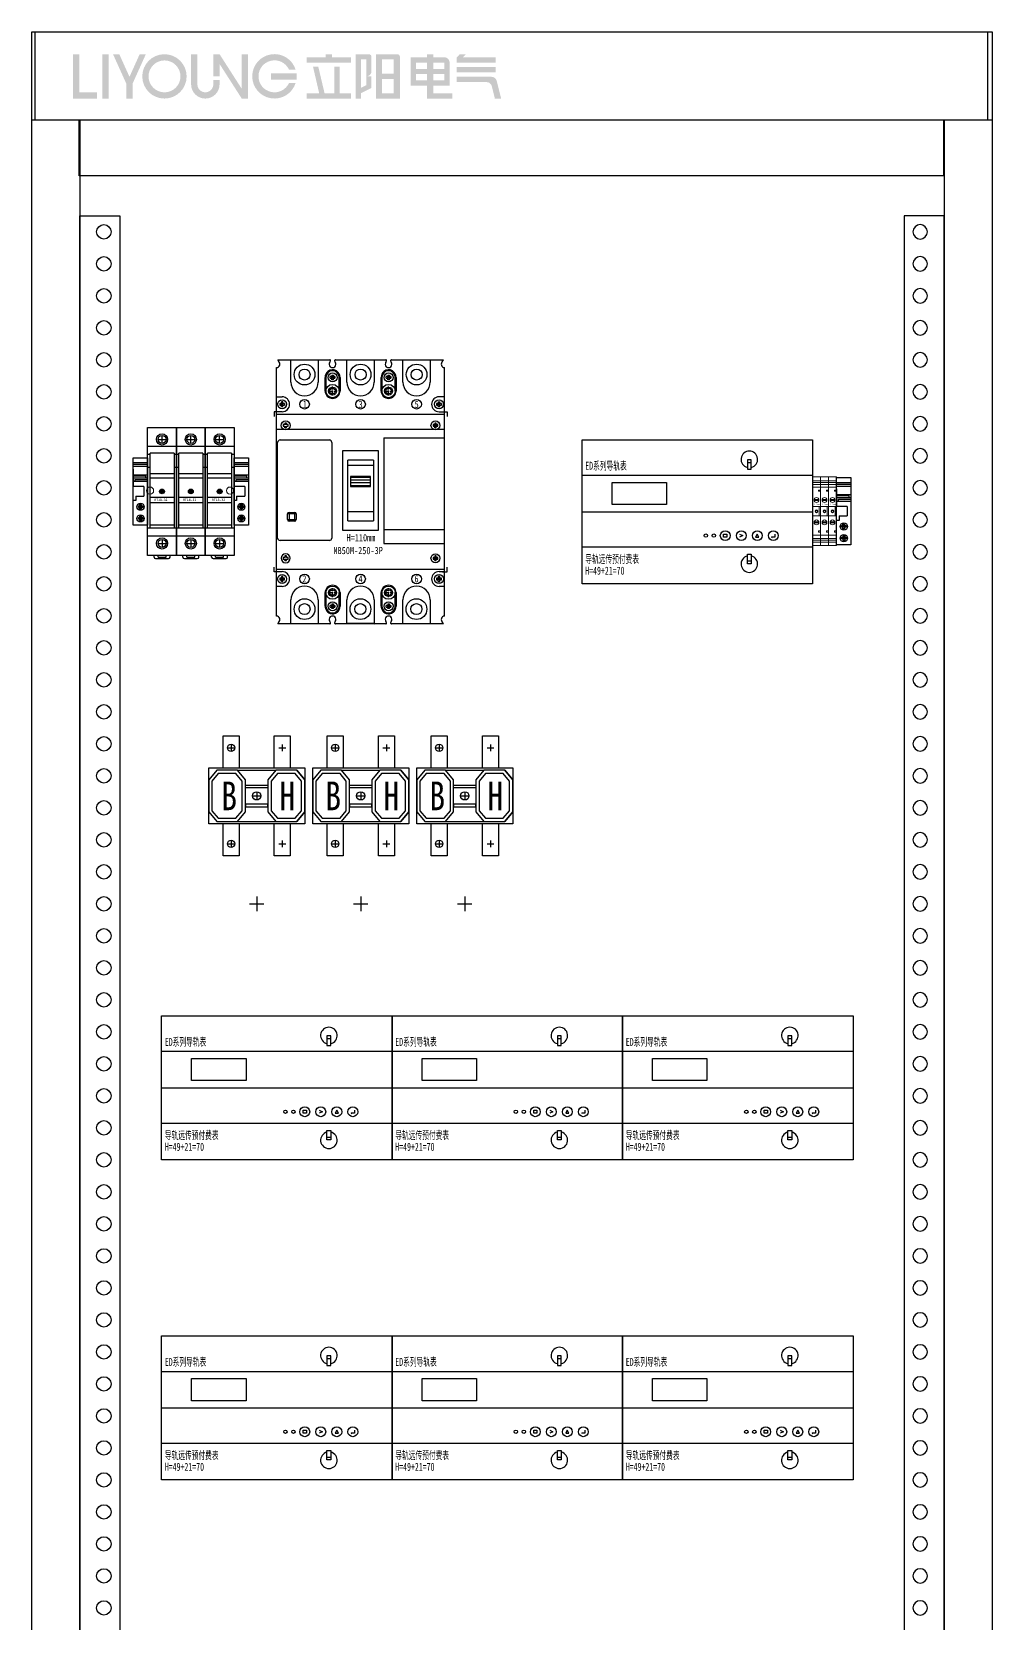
# Model space of a CAD drawing. Extents: x 1397821 to 1398421, y 431015 to 433215.
# Drawn here: x 1397821 to 1398421, y 432221 to 433215 of the extents above; entities that cross this region are included whole.
import ezdxf
from ezdxf.enums import TextEntityAlignment as Align

# ---------------------------------------------------------------- set-up
doc = ezdxf.new("R2010")
doc.units = 0
doc.header["$MEASUREMENT"] = 0
doc.linetypes.add('CENTER', pattern=[2, 1.25, -0.25, 0.25, -0.25])
for name, color, linetype in [('EL-TEXT', 3, 'Continuous'), ('LY-JS-BJ', 7, 'Continuous'), ('LY-JS-YQJ', 7, 'Continuous'), ('布置图', 20, 'Continuous'), ('注释', 1, 'Continuous')]:
    doc.layers.add(name, color=color, linetype=linetype)
doc.layers.add('LY-二次控制图', color=7, linetype='Continuous', lineweight=18)
doc.styles.add('-宋体', font='', dxfattribs={"width": 0.65})
doc.styles.add('宋体', font='', dxfattribs={"width": 0.8, "height": 3.5})
doc.styles.get('-宋体').set_extended_font_data('NSimSun')
doc.styles.get('宋体').set_extended_font_data('SimSun')

# ---------------------------------------------------------------- blocks, each defined once
blk = doc.blocks.new('A$Cf8c1ecd9')
for p, q in [((103.29, 30.78), (105.73, 30.78)), ((98.46, -14.01), (100.46, -14.94)), ((100.46, -14.94), (98.46, -15.86)), ((109.46, -14.01), (108.46, -15.86)), ((108.46, -15.86), (110.46, -15.86)), ((110.46, -15.86), (109.46, -14.01)), ((118.46, -15.86), (118.8, -15.61)), ((118.46, -15.86), (118.8, -16.11)), ((103.29, -30.78), (105.73, -30.78))]:
    blk.add_line(p, q)
at = {"color": 1}
blk.add_line((0, 0), (144, 0), dxfattribs=at)
for points in [[(0, 45), (144, 45), (144, -45), (0, -45)], [(103.29, 26.56), (105.73, 26.56), (105.73, 32.53), (103.29, 32.53)], [(18.77, 18.28), (52.73, 18.28), (52.73, 4.5), (18.77, 4.5)], [(88.46, -14.01), (90.46, -14.01), (90.46, -15.86), (88.46, -15.86)], [(103.29, -26.56), (105.73, -26.56), (105.73, -32.53), (103.29, -32.53)]]:
    blk.add_lwpolyline(points, close=True)
at = {"color": 3}
blk.add_lwpolyline([(0, 22.83), (144, 22.83), (144, -22.17), (0, -22.17)], close=True, dxfattribs=at)
blk.add_lwpolyline([(120.46, -14.01), (120.46, -15.86), (118.46, -15.86)])
for centre, radius in [((77.33, -14.94), 1.06), ((82.33, -14.94), 1.06), ((89.46, -14.94), 3.07), ((99.46, -14.94), 3.07), ((109.46, -14.94), 3.07), ((119.46, -14.94), 3.07)]:
    blk.add_circle(centre, radius)
for centre, start, end in [((104.51, 32.71), 283.60377, 256.39623), ((104.51, -32.71), 103.60377, 76.39623)]:
    blk.add_arc(centre, 5.18, start, end)
at = {"layer": 'LY-二次控制图', "color": 4, "lineweight": -3, "style": '宋体', "width": 0.6}
for s, p in [('ED系列导轨表', (2.01, 26.24)), ('导轨远传预付费表', (2.01, -32.11)), ('H=49+21=70', (2.01, -39.34))]:
    blk.add_text(s, height=5, dxfattribs=at).set_placement(p)
blk = doc.blocks.new('BH-0.66 φ30')
at = {"color": 1}
for p, q in [((-18.1, 12.5), (-13.9, 12.5)), ((-16, 14.6), (-16, 10.4)), ((13.9, 12.5), (18.1, 12.5)), ((16, 14.6), (16, 10.4)), ((-25, -1.5), (-30, -7.5)), ((-12, -1.5), (12, -1.5)), ((12, -1.5), (7, -7.5)), ((7, -7.5), (7, -27.5)), ((25, -1.5), (12, -1.5)), ((25, -1.5), (30, -7.5)), ((-2.59, -17.5), (2.59, -17.5)), ((0, -14.91), (0, -20.09)), ((-30, -27.5), (-25, -33.5)), ((7, -27.5), (12, -33.5)), ((30, -27.5), (25, -33.5)), ((-12, -33.5), (12, -33.5)), ((-18.1, -47.5), (-13.9, -47.5)), ((-16, -45.4), (-16, -49.6)), ((13.9, -47.5), (18.1, -47.5)), ((16, -45.4), (16, -49.6))]:
    blk.add_line(p, q, dxfattribs=at)
for points in [[(-21, 0), (-21, 20), (-11, 20), (-11, 0)], [(11, 0), (11, 20), (21, 20), (21, 0)], [(-25, -1.5), (-30, -7.5), (-30, -27.5), (-25, -33.5), (-12, -33.5), (-7, -27.5), (-7, -7.5), (-12, -1.5), (-25, -1.5)], [(12, -1.5), (7, -7.5), (7, -27.5), (12, -33.5), (25, -33.5), (30, -27.5), (30, -7.5), (25, -1.5), (12, -1.5)], [(-11, -35), (-11, -55), (-21, -55), (-21, -35)], [(21, -35), (21, -55), (11, -55), (11, -35)]]:
    blk.add_lwpolyline(points, dxfattribs=at)
for points in [[(-30, 0), (30, 0), (30, -35), (-30, -35)], [(-24.06, -3.5), (-28, -8.22), (-28, -26.78), (-24.06, -31.5), (-12.94, -31.5), (-9, -26.78), (-9, -8.22), (-12.94, -3.5)], [(12.94, -3.5), (9, -8.22), (9, -26.78), (12.94, -31.5), (24.06, -31.5), (28, -26.78), (28, -8.22), (24.06, -3.5)], [(-7, -10.83), (7, -10.83), (7, -12.4), (-7, -12.4)], [(-7, -24.33), (7, -24.33), (7, -22.76), (-7, -22.76)]]:
    blk.add_lwpolyline(points, close=True, dxfattribs=at)
blk.add_circle((0, -17.5), 2.59, dxfattribs=at)
at = {"layer": 'EL-TEXT', "color": 0, "linetype": 'ByBlock', "lineweight": -3, "style": '-宋体', "width": 0.8}
for s, p in [('B', (-17.19, -17.51)), ('H', (19.08, -17.51))]:
    blk.add_text(s, height=17.94, dxfattribs=at).set_placement(p, align=Align.MIDDLE_CENTER)
blk = doc.blocks.new('A$Cfccfe12f')
at = {"color": 3}
for p, q in [((-155.5, -105), (-146.5, -105)), ((-151, -100.5), (-151, -109.5)), ((-90.5, -105), (-81.5, -105)), ((-86, -100.5), (-86, -109.5)), ((-25.5, -105), (-16.5, -105)), ((-21, -100.5), (-21, -109.5))]:
    blk.add_line(p, q, dxfattribs=at)
for p in [(-151, -20), (-86, -20), (-21, -20)]:
    blk.add_blockref('BH-0.66 φ30', p, dxfattribs=at)
blk = doc.blocks.new('BH-0.66 φ30x3')
at = {"color": 6}
for centre in [(14, 47.5), (79, 47.5), (144, 47.5), (14, -12.5), (79, -12.5), (144, -12.5)]:
    blk.add_circle(centre, 2.25, dxfattribs=at)
at = {"color": 0}
blk.add_blockref('A$Cfccfe12f', (181, 55), dxfattribs=at)
blk = doc.blocks.new('RT18保险 正视图')
at = {"layer": 'LY-JS-YQJ'}
blk.add_hatch(color=1, dxfattribs=at).paths.add_polyline_path([(1.5, -40, 1), (-1.5, -40, 1)])
for p, q in [((-9, -80), (-9, 0)), ((-9, 0), (9, 0)), ((9, 0), (9, -80)), ((-2.5, -7.51), (2.5, -7.51)), ((0, -10.01), (0, -5.01)), ((9, -12.01), (-9, -12.01)), ((-7.5, -17), (-9, -17)), ((7.5, -16), (-7.5, -16)), ((-7.5, -63), (-7.5, -16)), ((7.5, -16), (7.5, -63)), ((9, -17), (7.5, -17)), ((-7.5, -25), (-9, -25)), ((7.5, -29), (-7.5, -29)), ((9, -25), (7.5, -25)), ((7.5, -31.75), (-7.5, -31.75)), ((-7.5, -43.5), (7.5, -43.5)), ((-7.5, -46.9), (7.5, -46.9)), ((9, -63), (-9, -63)), ((9, -67.99), (-9, -67.99)), ((7.5, -61), (-7.5, -61)), ((-2.5, -72.49), (2.5, -72.49)), ((0, -69.99), (0, -74.99)), ((9, -80), (-9, -80)), ((-5, -81), (-5, -80)), ((-4, -82), (4, -82)), ((-2.5, -81), (-2.5, -80)), ((-2.5, -81), (2.5, -81)), ((2.5, -81), (2.5, -80)), ((5, -81), (5, -80))]:
    blk.add_line(p, q, dxfattribs=at)
for centre, radius in [((0, -7.51), 3.5), ((0, -7.51), 2.5), ((0, -72.49), 3.5), ((0, -72.49), 2.5)]:
    blk.add_circle(centre, radius, dxfattribs=at)
at = {"layer": 'LY-JS-YQJ', "color": 1}
blk.add_circle((0, -40), 1.5, dxfattribs=at)
at = {"layer": 'LY-JS-YQJ'}
for centre, start, end in [((-4, -81), 180, 270), ((4, -81), 270, 0)]:
    blk.add_arc(centre, 1, start, end, dxfattribs=at)
at = {"layer": 'LY-JS-YQJ', "insert": (-4.8, -44.5), "char_height": 1.5, "width": 12.3, "attachment_point": 1}
blk.add_mtext('RT18-32', dxfattribs=at)
blk = doc.blocks.new('RT18-32X-6A')
at = {"layer": 'LY-JS-YQJ'}
blk.add_blockref('RT18保险 正视图', (9, 80), dxfattribs=at)
blk = doc.blocks.new('端子堵头')
at = {"layer": 'LY-JS-YQJ'}
for p, q in [((0, 39.03), (9, 39.03)), ((0, 37.96), (9, 37.96)), ((0, 36.73), (9, 36.73)), ((0, 35), (0, 24)), ((0, 31.48), (9, 31.48)), ((7.97, 30.59), (0, 30.59)), ((7.97, 29.53), (7.97, 30.59)), ((9, 35), (9, 24)), ((9, 34.58), (9, 33.47)), ((0, 29.53), (9, 29.53)), ((0, 27.32), (9, 27.32)), ((6.66, 24), (0, 24)), ((1.25, 27.32), (1.25, 28.56)), ((1.25, 28.56), (9, 28.56)), ((6.66, 24), (6.66, 18)), ((1.59, 15.27), (0, 15.27)), ((1.59, 18), (1.59, 15.27)), ((1.59, 18), (6.66, 18))]:
    blk.add_line(p, q, dxfattribs=at)
for points in [[(0, 42), (9, 42), (9, 0), (0, 0)], [(3.2, 12.05), (6.01, 12.05), (6.01, 10.99), (3.2, 10.99)], [(5.06, 12.84), (5.06, 10.03), (3.99, 10.03), (3.99, 12.84)], [(3.2, 4.76), (6.01, 4.76), (6.01, 3.69), (3.2, 3.69)], [(5.13, 5.6), (5.13, 2.79), (4.06, 2.79), (4.06, 5.6)]]:
    blk.add_lwpolyline(points, close=True, dxfattribs=at)
for centre in [(4.54, 11.43), (4.54, 4.14)]:
    blk.add_circle(centre, 2.23, dxfattribs=at)
blk = doc.blocks.new('A$C90d01b57')
at = {"layer": 'LY-二次控制图', "lineweight": -3}
for name, p in [('RT18-32X-6A', (-54, -80)), ('RT18-32X-6A', (-36, -80)), ('RT18-32X-6A', (-18, -80)), ('端子堵头', (-63, -61)), ('端子堵头', (0, -61))]:
    blk.add_blockref(name, p, dxfattribs=at)
blk = doc.blocks.new('A$C2BB77F8B')
at = {"color": 6}
for centre in [(10.5, 0.5), (60.5, 0.5)]:
    blk.add_circle(centre, 2.25, dxfattribs=at)
at = {"color": 0}
blk.add_blockref('A$C90d01b57', (63, 40), dxfattribs=at)
blk = doc.blocks.new('A$C03D07FCC')
for p, q in [((0, 19.03), (5, 19.03)), ((0, 17.96), (5, 17.96)), ((0, 16.73), (5, 16.73)), ((5, 13.21), (3.66, 13.21)), ((3.66, 13.21), (3.66, 12.43)), ((3.66, 12.43), (5, 12.43)), ((5, 19.03), (10, 19.03)), ((5, 17.96), (10, 17.96)), ((5, 16.73), (10, 16.73)), ((5, 12.43), (5, 11.32)), ((10, 13.21), (8.66, 13.21)), ((8.66, 13.21), (8.66, 12.43)), ((8.66, 12.43), (10, 12.43)), ((0, 3), (5, 3)), ((4.07, 3), (4.07, -3)), ((5, 3), (10, 3)), ((9.07, 3), (9.07, -3)), ((0, -3), (5, -3)), ((5, -3), (10, -3)), ((0, -17.12), (5, -17.12)), ((0, -18.19), (5, -18.19)), ((0, -19.42), (5, -19.42)), ((5, -12.33), (3.66, -12.33)), ((3.66, -12.33), (3.66, -13.11)), ((3.66, -13.11), (5, -13.11)), ((5, -17.12), (10, -17.12)), ((5, -18.19), (10, -18.19)), ((5, -19.42), (10, -19.42)), ((10, -12.33), (8.66, -12.33)), ((8.66, -12.33), (8.66, -13.11)), ((8.66, -13.11), (10, -13.11))]:
    blk.add_line(p, q)
at = {"color": 2}
for p, q in [((10, 19.03), (15, 19.03)), ((10, 17.96), (15, 17.96)), ((10, 16.73), (15, 16.73)), ((10, 12.43), (10, 11.32)), ((15, 13.21), (13.66, 13.21)), ((13.66, 13.21), (13.66, 12.43)), ((13.66, 12.43), (15, 12.43)), ((15, 12.43), (15, 11.32)), ((10, 3), (15, 3)), ((14.07, 3), (14.07, -3)), ((10, -3), (15, -3)), ((10, -17.12), (15, -17.12)), ((10, -18.19), (15, -18.19)), ((10, -19.42), (15, -19.42)), ((15, -12.33), (13.66, -12.33)), ((13.66, -12.33), (13.66, -13.11)), ((13.66, -13.11), (15, -13.11))]:
    blk.add_line(p, q, dxfattribs=at)
for points in [[(0, 21.5), (5, 21.5), (5, -21.5), (0, -21.5)], [(5, 21.5), (10, 21.5), (10, -21.5), (5, -21.5)], [(0, 15), (5, 15), (5, -15), (0, -15)], [(5, 15), (10, 15), (10, -15), (5, -15)], [(1.47, 7.3), (3.53, 7.3), (3.53, 6.79), (1.47, 6.79)], [(6.47, 7.3), (8.53, 7.3), (8.53, 6.79), (6.47, 6.79)], [(1.47, -6.71), (3.53, -6.71), (3.53, -7.23), (1.47, -7.23)], [(6.47, -6.71), (8.53, -6.71), (8.53, -7.23), (6.47, -7.23)]]:
    blk.add_lwpolyline(points, close=True)
for points in [[(10, 21.5), (15, 21.5), (15, -21.5), (10, -21.5)], [(10, 15), (15, 15), (15, -15), (10, -15)], [(11.47, 7.3), (13.53, 7.3), (13.53, 6.79), (11.47, 6.79)], [(11.47, -6.71), (13.53, -6.71), (13.53, -7.23), (11.47, -7.23)]]:
    blk.add_lwpolyline(points, close=True, dxfattribs=at)
for centre, radius in [((2.5, 7), 1.5), ((2.52, -0.08), 0.879), ((2.52, -0.08), 0.879), ((2.52, -0.08), 0.59), ((7.5, 7), 1.5), ((7.52, -0.08), 0.879), ((7.52, -0.08), 0.879), ((7.52, -0.08), 0.59), ((2.5, -7), 1.5), ((7.5, -7), 1.5)]:
    blk.add_circle(centre, radius)
for centre, radius in [((12.5, 7), 1.5), ((12.52, -0.08), 0.879), ((12.52, -0.08), 0.879), ((12.52, -0.08), 0.59), ((12.5, -7), 1.5)]:
    blk.add_circle(centre, radius, dxfattribs=at)
at = {"layer": 'LY-二次控制图', "lineweight": -3}
blk.add_blockref('端子堵头', (15, -21), dxfattribs=at)
at = {"char_height": 1, "width": 2.5692, "attachment_point": 1}
for insert in [(0.91, 4.81), (5.91, 4.81)]:
    blk.add_mtext('2.5mm', dxfattribs=dict(at, insert=insert))
at = {"color": 2, "insert": (10.91, 4.81), "char_height": 1, "width": 2.5692, "attachment_point": 1}
blk.add_mtext('2.5mm', dxfattribs=at)
blk = doc.blocks.new('A$C6349b9c7')
at = {"color": 0, "linetype": 'ByBlock', "lineweight": -2}
for p, q in [((-104.25, 82.5), (-71.77, 82.5)), ((-103.75, 82), (-103.75, 81.44)), ((-96, 68.5), (-96, 82.5)), ((-79, 82.5), (-79, 68.5)), ((-68.72, 81.92), (-68.72, 81.92)), ((-68.72, 81.92), (-68.72, 81.92)), ((-68.23, 82.5), (-36.77, 82.5)), ((-61, 68.5), (-61, 82.5)), ((-44, 82.5), (-44, 68.5)), ((-33.72, 81.92), (-33.72, 81.92)), ((-33.72, 81.92), (-33.72, 81.92)), ((-33.23, 82.5), (-0.75, 82.5)), ((-26, 68.5), (-26, 82.5)), ((-9, 82.5), (-9, 68.5)), ((-1.25, 81.44), (-1.25, 82)), ((-105, -77.65), (-105, 77.65)), ((-74.65, 63), (-74.65, 71.5)), ((-74.15, 71.5), (-74.15, 63)), ((-70.5, 72), (-71.49, 72)), ((-71.49, 71), (-70.5, 71)), ((-70.5, 72.99), (-70.5, 72)), ((-70.5, 71), (-70.5, 72)), ((-70.5, 72), (-69.5, 72)), ((-70.5, 70.01), (-70.5, 71)), ((-69.5, 71), (-70.5, 71)), ((-69.5, 72), (-69.5, 72.99)), ((-69.5, 72), (-69.5, 71)), ((-68.51, 72), (-69.5, 72)), ((-69.5, 70.01), (-69.5, 71)), ((-69.5, 71), (-68.51, 71)), ((-65.85, 63), (-65.85, 71.5)), ((-65.35, 71.5), (-65.35, 63)), ((-39.65, 63), (-39.65, 71.5)), ((-39.15, 71.5), (-39.15, 63)), ((-35.5, 72), (-36.49, 72)), ((-36.49, 71), (-35.5, 71)), ((-35.5, 72.99), (-35.5, 72)), ((-35.5, 71), (-35.5, 72)), ((-35.5, 72), (-34.5, 72)), ((-35.5, 70.01), (-35.5, 71)), ((-34.5, 71), (-35.5, 71)), ((-34.5, 72), (-34.5, 72.99)), ((-34.5, 72), (-34.5, 71)), ((-33.51, 72), (-34.5, 72)), ((-34.5, 70.01), (-34.5, 71)), ((-34.5, 71), (-33.51, 71)), ((-30.85, 63), (-30.85, 71.5)), ((-30.35, 71.5), (-30.35, 63)), ((0, -77.65), (0, 77.65)), ((-105, 59.4), (-101.5, 59.4)), ((-101.5, 50.1), (-105, 50.1)), ((-102, 55.25), (-102.99, 55.25)), ((-102.99, 54.25), (-102, 54.25)), ((-102, 56.24), (-102, 55.25)), ((-102, 54.25), (-102, 55.25)), ((-102, 55.25), (-101, 55.25)), ((-102, 53.26), (-102, 54.25)), ((-101, 54.25), (-102, 54.25)), ((-101, 55.25), (-101, 56.24)), ((-101, 55.25), (-101, 54.25)), ((-100.01, 55.25), (-101, 55.25)), ((-101, 53.26), (-101, 54.25)), ((-101, 54.25), (-100.01, 54.25)), ((-4, 55.25), (-4.99, 55.25)), ((-4.99, 54.25), (-4, 54.25)), ((-4, 56.24), (-4, 55.25)), ((-4, 54.25), (-4, 55.25)), ((-4, 55.25), (-3, 55.25)), ((-4, 53.26), (-4, 54.25)), ((-3, 54.25), (-4, 54.25)), ((0, 59.4), (-3.5, 59.4)), ((-3.5, 50.1), (0, 50.1)), ((-3, 55.25), (-3, 56.24)), ((-3, 55.25), (-3, 54.25)), ((-2.01, 55.25), (-3, 55.25)), ((-3, 53.26), (-3, 54.25)), ((-3, 54.25), (-2.01, 54.25)), ((-105, 48.5), (0, 48.5)), ((-99.8, 42), (-100.79, 42)), ((-100.79, 41), (-99.8, 41)), ((-99.8, 42.99), (-99.8, 42)), ((-98.8, 42.1), (-99.8, 42.1)), ((-99.8, 40.01), (-99.8, 41)), ((-99.8, 40.9), (-98.8, 40.9)), ((-98.8, 42), (-98.8, 42.99)), ((-97.81, 42), (-98.8, 42)), ((-98.8, 40.01), (-98.8, 41)), ((-98.8, 41), (-97.81, 41)), ((-6.2, 42), (-7.19, 42)), ((-7.19, 41), (-6.2, 41)), ((-6.2, 42.99), (-6.2, 42)), ((-6.2, 41), (-6.2, 42)), ((-6.2, 42), (-5.2, 42)), ((-6.2, 40.01), (-6.2, 41)), ((-5.2, 41), (-6.2, 41)), ((-5.2, 42), (-5.2, 42.99)), ((-4.21, 42), (-5.2, 42)), ((-5.2, 42), (-5.2, 41)), ((-5.2, 41), (-4.21, 41)), ((-5.2, 40.01), (-5.2, 41)), ((-100.39, 38.92), (-104.9, 38.92)), ((-104.3, -28.9), (-104.3, 30.9)), ((-102.8, 32.4), (-72, 32.4)), ((-6.79, 38.92), (-98.21, 38.92)), ((-70.5, 30.9), (-70.5, -28.9)), ((-38, 33.8), (-38, -32.2)), ((-38, 33.8), (0, 33.8)), ((0, 38.92), (-4.61, 38.92)), ((-60.5, -18.11), (-60.5, 19.71)), ((-44.5, 19.71), (-60.5, 19.71)), ((-60.5, 16.71), (-44.5, 16.71)), ((-44.5, 19.71), (-44.5, -18.11)), ((-58.85, 9.58), (-58.85, 3.34)), ((-58.85, 9.58), (-46.25, 9.58)), ((-46.25, 9.55), (-58.85, 9.55)), ((-58.85, 9.53), (-46.25, 9.53)), ((-46.25, 9.51), (-58.85, 9.51)), ((-58.85, 9.49), (-46.25, 9.49)), ((-46.25, 9.47), (-58.85, 9.47)), ((-58.85, 9.45), (-46.25, 9.45)), ((-46.25, 9.43), (-58.85, 9.43)), ((-58.85, 9.41), (-46.25, 9.41)), ((-46.25, 9.39), (-58.85, 9.39)), ((-58.85, 9.37), (-46.25, 9.37)), ((-46.25, 9.34), (-58.85, 9.34)), ((-58.85, 9.32), (-46.25, 9.32)), ((-46.25, 9.3), (-58.85, 9.3)), ((-58.85, 9.28), (-46.25, 9.28)), ((-58.85, 9.26), (-46.25, 9.26)), ((-46.25, 9.26), (-58.85, 9.26)), ((-46.25, 7.27), (-58.85, 7.27)), ((-58.85, 5.83), (-46.25, 5.83)), ((-46.25, 3.82), (-58.85, 3.82)), ((-58.85, 3.81), (-46.25, 3.81)), ((-46.25, 3.78), (-58.85, 3.78)), ((-58.85, 3.75), (-46.25, 3.75)), ((-46.25, 3.72), (-58.85, 3.72)), ((-58.85, 3.69), (-46.25, 3.69)), ((-46.25, 3.65), (-58.85, 3.65)), ((-58.85, 3.62), (-46.25, 3.62)), ((-46.25, 3.59), (-58.85, 3.59)), ((-58.85, 3.56), (-46.25, 3.56)), ((-46.25, 3.53), (-58.85, 3.53)), ((-58.85, 3.5), (-46.25, 3.5)), ((-46.25, 3.46), (-58.85, 3.46)), ((-58.85, 3.44), (-46.25, 3.44)), ((-46.25, 3.4), (-58.85, 3.4)), ((-58.85, 3.37), (-46.25, 3.37)), ((-46.25, 3.34), (-58.85, 3.34)), ((-46.25, 3.34), (-46.25, 9.58)), ((-98.15, -17.35), (-98.15, -13.85)), ((-92.65, -13.85), (-98.15, -13.85)), ((-98.15, -17.35), (-92.65, -17.35)), ((-97.15, -12.85), (-97.15, -18.35)), ((-97.15, -12.85), (-93.65, -12.85)), ((-93.65, -18.35), (-97.15, -18.35)), ((-93.65, -18.35), (-93.65, -12.85)), ((-92.65, -13.85), (-92.65, -17.35)), ((-44.5, -12.59), (-60.5, -12.59)), ((-60.5, -18.11), (-44.5, -18.11)), ((-38, -23.58), (0, -23.58)), ((-72, -30.4), (-102.8, -30.4)), ((-38, -32.2), (0, -32.2)), ((0, -48.5), (-105, -48.5)), ((-99.8, -41), (-100.79, -41)), ((-100.79, -42), (-99.8, -42)), ((-99.8, -40.01), (-99.8, -41)), ((-98.8, -40.9), (-99.8, -40.9)), ((-99.8, -42.99), (-99.8, -42)), ((-99.8, -42.1), (-98.8, -42.1)), ((-98.8, -41), (-98.8, -40.01)), ((-97.81, -41), (-98.8, -41)), ((-98.8, -42.99), (-98.8, -42)), ((-98.8, -42), (-97.81, -42)), ((-6.2, -41), (-7.19, -41)), ((-7.19, -42), (-6.2, -42)), ((-6.2, -40.01), (-6.2, -41)), ((-6.2, -41), (-5.2, -41)), ((-6.2, -42), (-6.2, -41)), ((-5.2, -42), (-6.2, -42)), ((-6.2, -42.99), (-6.2, -42)), ((-5.2, -41), (-5.2, -40.01)), ((-4.21, -41), (-5.2, -41)), ((-5.2, -41), (-5.2, -42)), ((-5.2, -42), (-4.21, -42)), ((-5.2, -42.99), (-5.2, -42)), ((-105, -49.8), (-101.5, -49.8)), ((-101.5, -59.1), (-105, -59.1)), ((-102, -53.95), (-102.99, -53.95)), ((-102.99, -54.95), (-102, -54.95)), ((-102, -52.96), (-102, -53.95)), ((-102, -53.95), (-101, -53.95)), ((-102, -54.95), (-102, -53.95)), ((-101, -54.95), (-102, -54.95)), ((-102, -55.94), (-102, -54.95)), ((-101, -53.95), (-101, -52.96)), ((-100.01, -53.95), (-101, -53.95)), ((-101, -53.95), (-101, -54.95)), ((-101, -54.95), (-100.01, -54.95)), ((-101, -55.94), (-101, -54.95)), ((-4, -53.95), (-4.99, -53.95)), ((-4.99, -54.95), (-4, -54.95)), ((-4, -52.96), (-4, -53.95)), ((-4, -53.95), (-3, -53.95)), ((-4, -54.95), (-4, -53.95)), ((-3, -54.95), (-4, -54.95)), ((-4, -55.94), (-4, -54.95)), ((-3.5, -49.8), (0, -49.8)), ((0, -59.1), (-3.5, -59.1)), ((-3, -53.95), (-3, -52.96)), ((-2.01, -53.95), (-3, -53.95)), ((-3, -53.95), (-3, -54.95)), ((-3, -54.95), (-2.01, -54.95)), ((-3, -55.94), (-3, -54.95)), ((-96, -82.5), (-96, -67.5)), ((-79, -67.5), (-79, -82.5)), ((-74.65, -71.5), (-74.65, -63)), ((-74.15, -63), (-74.15, -71.5)), ((-65.85, -71.5), (-65.85, -63)), ((-65.35, -63), (-65.35, -71.5)), ((-61, -82.5), (-61, -67.5)), ((-44, -67.5), (-44, -82.5)), ((-39.65, -71.5), (-39.65, -63)), ((-39.15, -63), (-39.15, -71.5)), ((-30.85, -71.5), (-30.85, -63)), ((-30.35, -63), (-30.35, -71.5)), ((-26, -82.5), (-26, -67.5)), ((-9, -67.5), (-9, -82.5)), ((-70.5, -71), (-71.49, -71)), ((-71.49, -72), (-70.5, -72)), ((-70.5, -70.01), (-70.5, -71)), ((-70.5, -71), (-69.5, -71)), ((-70.5, -72), (-70.5, -71)), ((-69.5, -72), (-70.5, -72)), ((-70.5, -72.99), (-70.5, -72)), ((-69.5, -71), (-69.5, -70.01)), ((-68.51, -71), (-69.5, -71)), ((-69.5, -71), (-69.5, -72)), ((-69.5, -72), (-68.51, -72)), ((-69.5, -72.99), (-69.5, -72)), ((-35.5, -71), (-36.49, -71)), ((-36.49, -72), (-35.5, -72)), ((-35.5, -70.01), (-35.5, -71)), ((-35.5, -71), (-34.5, -71)), ((-35.5, -72), (-35.5, -71)), ((-34.5, -72), (-35.5, -72)), ((-35.5, -72.99), (-35.5, -72)), ((-34.5, -71), (-34.5, -70.01)), ((-33.51, -71), (-34.5, -71)), ((-34.5, -71), (-34.5, -72)), ((-34.5, -72), (-33.51, -72)), ((-34.5, -72.99), (-34.5, -72)), ((-71.77, -82.5), (-104.25, -82.5)), ((-103.75, -81.44), (-103.75, -82)), ((-71.28, -81.92), (-71.28, -81.92)), ((-71.28, -81.92), (-71.28, -81.92)), ((-36.77, -82.5), (-68.23, -82.5)), ((-44.39, -82.29), (-60.61, -82.29)), ((-36.28, -81.92), (-36.28, -81.92)), ((-36.28, -81.92), (-36.28, -81.92)), ((-0.75, -82.5), (-33.23, -82.5)), ((-1.25, -82), (-1.25, -81.44))]:
    blk.add_line(p, q, dxfattribs=at)
at = {"color": 0}
for p, q in [((-71.49, 71), (-71.49, 72)), ((-70.5, 72.99), (-69.5, 72.99)), ((-69.5, 70.01), (-70.5, 70.01)), ((-68.51, 72), (-68.51, 71)), ((-36.49, 71), (-36.49, 72)), ((-35.5, 72.99), (-34.5, 72.99)), ((-34.5, 70.01), (-35.5, 70.01)), ((-33.51, 72), (-33.51, 71)), ((-102.99, 55.25), (-102.99, 54.25)), ((-101, 56.24), (-102, 56.24)), ((-102, 53.26), (-101, 53.26)), ((-100.01, 55.25), (-100.01, 54.25)), ((-4.99, 55.25), (-4.99, 54.25)), ((-4, 56.24), (-3, 56.24)), ((-4, 53.26), (-3, 53.26)), ((-2.01, 55.25), (-2.01, 54.25)), ((-71.49, -72), (-71.49, -71)), ((-70.5, -70.01), (-69.5, -70.01)), ((-69.5, -72.99), (-70.5, -72.99)), ((-68.51, -71), (-68.51, -72)), ((-36.49, -72), (-36.49, -71)), ((-35.5, -70.01), (-34.5, -70.01)), ((-34.5, -72.99), (-35.5, -72.99)), ((-33.51, -71), (-33.51, -72))]:
    blk.add_line(p, q, dxfattribs=at)
at = {"color": 1, "linetype": 'CENTER', "ltscale": 2.54}
for p, q in [((-72.75, 63), (-67.25, 63)), ((-70, 60.25), (-70, 65.75)), ((-37.75, 63), (-32.25, 63)), ((-35, 60.25), (-35, 65.75)), ((-72.75, -63), (-67.25, -63)), ((-70, -65.75), (-70, -60.25)), ((-37.75, -63), (-32.25, -63)), ((-35, -65.75), (-35, -60.25))]:
    blk.add_line(p, q, dxfattribs=at)
at = {"color": 1}
for p, q in [((-103.65, 50), (-106.5, 50)), ((-106.5, 50), (-106.5, 47)), ((-1.35, 50), (1.5, 50)), ((1.5, 50), (1.5, 47)), ((-106.5, -50), (-106.5, -47)), ((1.5, -50), (1.5, -47)), ((-103.65, -50), (-106.5, -50)), ((-1.35, -50), (1.5, -50))]:
    blk.add_line(p, q, dxfattribs=at)
at = {"color": 0, "linetype": 'ByBlock', "lineweight": -2}
for points in [[(-65.35, 71.5, 0.253032), (-67.59, 75.62, 0.329881), (-72.89, 75.28, 0.220245), (-74.65, 71.5)], [(-30.35, 71.5, 0.253032), (-32.59, 75.62, 0.329881), (-37.89, 75.28, 0.220245), (-39.65, 71.5)], [(-74.65, -71.5, 0.113664), (-74.06, -73.81, 0.190502), (-71.46, -76.07, 0.26621), (-67.1, -75.25, 0.109264), (-65.86, -73.64, 0.107898), (-65.35, -71.5)], [(-39.65, -71.5, 0.113664), (-39.06, -73.81, 0.190502), (-36.46, -76.07, 0.26621), (-32.1, -75.25, 0.109264), (-30.86, -73.64, 0.107898), (-30.35, -71.5)]]:
    blk.add_lwpolyline(points, format="xyb", dxfattribs=at)
blk.add_lwpolyline([(-63.5, 25.8), (-41.5, 25.8), (-41.5, -24.2), (-63.5, -24.2)], close=True)
for centre, radius in [((-87.5, 73.3), 6.5), ((-52.5, 73.3), 6.5), ((-17.5, 73.3), 6.5), ((-87.5, 73.3), 3.46), ((-70, 71.5), 2.8), ((-52.5, 73.3), 3.46), ((-35, 71.5), 2.8), ((-17.5, 73.3), 3.46), ((-70, 63), 4.15), ((-70, 63), 2.5), ((-35, 63), 4.15), ((-35, 63), 2.5), ((-101.5, 54.75), 2.8), ((-87.5, 54.75), 3), ((-52.5, 54.75), 3), ((-17.5, 54.75), 3), ((-3.5, 54.75), 2.8), ((-99.3, 41.5), 2.8), ((-5.7, 41.5), 2.8), ((-5.7, -41.5), 2.8), ((-101.5, -54.45), 2.8), ((-87.5, -54.45), 3), ((-70, -63), 4.15), ((-52.5, -54.45), 3), ((-35, -63), 4.15), ((-17.5, -54.45), 3), ((-3.5, -54.45), 2.8), ((-87.5, -73.3), 6.5), ((-70, -71.5), 2.8), ((-70, -63), 2.5), ((-52.6, -73.29), 6.5), ((-35, -71.5), 2.8), ((-35, -63), 2.5), ((-17.6, -73.29), 6.5), ((-87.5, -73.3), 3.46), ((-52.6, -73.29), 3.46), ((-17.6, -73.29), 3.46)]:
    blk.add_circle(centre, radius, dxfattribs=at)
for centre, radius, start, end in [((-105, 79.75), 2.1, 270, 53.47039), ((-103.75, 82.5), 0.5, 180, 270), ((-70, 79.75), 2.1, 142.43695, 37.56305), ((-71.77, 82), 0.5, 350.4253, 90), ((-73.25, 82.25), 2, 322.43695, 350.4253), ((-68.23, 82), 0.5, 90, 189.5747), ((-66.75, 82.25), 2, 189.5747, 217.56305), ((-35, 79.75), 2.1, 142.43695, 37.56305), ((-36.77, 82), 0.5, 350.4253, 90), ((-38.25, 82.25), 2, 322.43695, 350.4253), ((-33.23, 82), 0.5, 90, 189.5747), ((-31.75, 82.25), 2, 189.5747, 217.56305), ((0, 79.75), 2.1, 126.52961, 270), ((-1.25, 82.5), 0.5, 270, 0), ((-70, 71.5), 4.15, 0, 180), ((-35, 71.5), 4.15, 0, 180), ((-87.5, 68.5), 8.5, 180, 360), ((-70, 63), 4.65, 180, 360), ((-52.5, 68.5), 8.5, 180, 360), ((-35, 63), 4.65, 180, 360), ((-17.5, 68.5), 8.5, 180, 360), ((-101.5, 54.75), 4.65, 270, 90), ((-3.5, 54.75), 4.65, 90, 270), ((-91.08, 41.5), 9.72, 177.05423, 180.00385), ((-91.06, 41.5), 9.74, 179.9991, 182.94282), ((-99.3, 33.26), 9.74, 87.05661, 92.94339), ((-99.3, 49.74), 9.74, 267.05671, 272.94329), ((-107.54, 41.5), 9.74, 359.9991, 2.94282), ((-107.52, 41.5), 9.72, 357.05427, 0.00381), ((2.52, 41.5), 9.72, 177.05423, 180.00385), ((2.54, 41.5), 9.74, 179.9991, 182.94282), ((-5.7, 33.26), 9.74, 87.05661, 92.94339), ((-5.7, 49.74), 9.74, 267.05671, 272.94329), ((-13.94, 41.5), 9.74, 359.9991, 2.94282), ((-13.92, 41.5), 9.72, 357.05427, 0.00381), ((-102.8, 30.9), 1.5, 90, 180), ((-72, 30.9), 1.5, 0, 90), ((-97.15, -13.85), 1, 90, 180), ((-97.15, -17.35), 1, 180, 270), ((-93.65, -13.85), 1, 0, 90), ((-93.65, -17.35), 1, 270, 0), ((-102.8, -28.9), 1.5, 180, 270), ((-72, -28.9), 1.5, 270, 0), ((-99.3, -41.5), 2.8, 0, 180), ((-99.3, -41.5), 2.8, 180, 0), ((-91.08, -41.5), 9.72, 177.05423, 180.00385), ((-91.06, -41.5), 9.74, 179.9991, 182.94282), ((-99.3, -49.74), 9.74, 87.05661, 92.94339), ((-99.3, -33.26), 9.74, 267.05671, 272.94329), ((-107.54, -41.5), 9.74, 359.9991, 2.94282), ((-107.52, -41.5), 9.72, 357.05427, 0.00381), ((2.52, -41.5), 9.72, 177.05423, 180.00385), ((2.54, -41.5), 9.74, 179.9991, 182.94282), ((-5.7, -49.74), 9.74, 87.05661, 92.94339), ((-5.7, -33.26), 9.74, 267.05671, 272.94329), ((-13.94, -41.5), 9.74, 359.9991, 2.94282), ((-13.92, -41.5), 9.72, 357.05427, 0.00381), ((-93.28, -54.45), 9.72, 177.05423, 180.00385), ((-93.26, -54.45), 9.74, 179.9991, 182.94282), ((-101.5, -62.69), 9.74, 87.05671, 92.94329), ((-101.5, -46.21), 9.74, 267.05671, 272.94329), ((-101.5, -54.45), 4.65, 270, 90), ((-109.74, -54.45), 9.74, 359.9991, 2.94282), ((-109.72, -54.45), 9.72, 357.05427, 0.00381), ((-87.5, -67.5), 8.5, 0, 180), ((-70, -63), 4.65, 0, 180), ((-52.5, -67.5), 8.5, 0, 180), ((-35, -63), 4.65, 0, 180), ((-17.5, -67.5), 8.5, 0, 180), ((-3.5, -54.45), 4.65, 90, 270), ((4.72, -54.45), 9.72, 177.05423, 180.00385), ((4.74, -54.45), 9.74, 179.9991, 182.94282), ((-3.5, -62.69), 9.74, 87.05671, 92.94329), ((-3.5, -46.21), 9.74, 267.05671, 272.94329), ((-11.74, -54.45), 9.74, 359.9991, 2.94282), ((-11.72, -54.45), 9.72, 357.05427, 0.00381), ((-105, -79.75), 2.1, 306.52961, 90), ((-70, -71.5), 4.15, 180, 0), ((-70, -79.75), 2.1, 322.43695, 217.56305), ((-35, -71.5), 4.15, 180, 0), ((-35, -79.75), 2.1, 322.43695, 217.56305), ((0, -79.75), 2.1, 90, 233.47039), ((-103.75, -82.5), 0.5, 90, 180), ((-71.77, -82), 0.5, 270, 9.5747), ((-73.25, -82.25), 2, 9.5747, 37.56305), ((-68.23, -82), 0.5, 170.4253, 270), ((-66.75, -82.25), 2, 142.43695, 170.4253), ((-44, -82), 0.5, 180, 270), ((-36.77, -82), 0.5, 270, 9.5747), ((-38.25, -82.25), 2, 9.5747, 37.56305), ((-33.23, -82), 0.5, 170.4253, 270), ((-31.75, -82.25), 2, 142.43695, 170.4253), ((-1.25, -82.5), 0.5, 360, 90)]:
    blk.add_arc(centre, radius, start, end, dxfattribs=at)
at = {"color": 0, "linetype": 'ByBlock', "lineweight": -2, "style": '-宋体', "width": 0.8}
for s, p in [('1', (-87.28, 54.76)), ('3', (-52.42, 54.64)), ('5', (-17.42, 54.72)), ('2', (-87.61, -54.4)), ('4', (-52.51, -54.39)), ('6', (-17.52, -54.3))]:
    blk.add_text(s, height=4.5, dxfattribs=at).set_placement(p, align=Align.MIDDLE_CENTER)
at = {"color": 4, "linetype": 'ByBlock', "lineweight": -2, "style": '-宋体', "width": 0.8}
for s, p in [('H=110mm', (-52.26, -28.67)), ('MB50M-250-3P', (-54.02, -36.69))]:
    blk.add_text(s, height=4.5, dxfattribs=at).set_placement(p, align=Align.MIDDLE_CENTER)
blk = doc.blocks.new('塑壳MB50-250-3P-2024.1')
at = {"layer": '注释', "color": 6}
for centre in [(36, 63), (71, 63), (36, -63), (71, -63)]:
    blk.add_circle(centre, 1.75, dxfattribs=at)
at = {"color": 0}
blk.add_blockref('A$C6349b9c7', (106, 0), dxfattribs=at)
blk = doc.blocks.new('*U20')
at = {"layer": 'LY-JS-BJ', "color": 6}
blk.add_circle((0, 0), 4.5, dxfattribs=at)
blk = doc.blocks.new('*U21')
at = {"layer": 'LY-JS-BJ', "color": 0, "linetype": 'ByBlock', "lineweight": -2, "transparency": 16777216}
for p in [(0, 0), (0, -20), (0, -40), (0, -60), (0, -80), (0, -100), (0, -120), (0, -140), (0, -160), (0, -180), (0, -200), (0, -220), (0, -240), (0, -260), (0, -280), (0, -300), (0, -320), (0, -340), (0, -360), (0, -380), (0, -400), (0, -420), (0, -440), (0, -460), (0, -480), (0, -500), (0, -520), (0, -540), (0, -560), (0, -580), (0, -600), (0, -620), (0, -640), (0, -660), (0, -680), (0, -700), (0, -720), (0, -740), (0, -760), (0, -780), (0, -800), (0, -820), (0, -840), (0, -860), (0, -880), (0, -900), (0, -920), (0, -940), (0, -960), (0, -980), (0, -1000), (0, -1020), (0, -1040), (0, -1060), (0, -1080), (0, -1100), (0, -1120), (0, -1140), (0, -1160), (0, -1180), (0, -1200), (0, -1220), (0, -1240), (0, -1260), (0, -1280), (0, -1300), (0, -1320), (0, -1340), (0, -1360), (0, -1380), (0, -1400), (0, -1420), (0, -1440), (0, -1460), (0, -1480), (0, -1500), (0, -1520), (0, -1540), (0, -1560), (0, -1580), (0, -1600), (0, -1620), (0, -1640), (0, -1660), (0, -1680), (0, -1700), (0, -1720), (0, -1740), (0, -1760), (0, -1780), (0, -1800), (0, -1820), (0, -1840), (0, -1860), (0, -1880), (0, -1900), (0, -1920), (0, -1940), (0, -1960), (0, -1980)]:
    blk.add_blockref('*U20', p, dxfattribs=at)
blk = doc.blocks.new('*U25')
at = {"layer": 'LY-JS-BJ', "color": 6}
blk.add_circle((0, 0), 4.5, dxfattribs=at)
blk = doc.blocks.new('*U26')
at = {"layer": 'LY-JS-BJ', "color": 0, "linetype": 'ByBlock', "lineweight": -2, "transparency": 16777216}
for p in [(0, 0), (0, -20), (0, -40), (0, -60), (0, -80), (0, -100), (0, -120), (0, -140), (0, -160), (0, -180), (0, -200), (0, -220), (0, -240), (0, -260), (0, -280), (0, -300), (0, -320), (0, -340), (0, -360), (0, -380), (0, -400), (0, -420), (0, -440), (0, -460), (0, -480), (0, -500), (0, -520), (0, -540), (0, -560), (0, -580), (0, -600), (0, -620), (0, -640), (0, -660), (0, -680), (0, -700), (0, -720), (0, -740), (0, -760), (0, -780), (0, -800), (0, -820), (0, -840), (0, -860), (0, -880), (0, -900), (0, -920), (0, -940), (0, -960), (0, -980), (0, -1000), (0, -1020), (0, -1040), (0, -1060), (0, -1080), (0, -1100), (0, -1120), (0, -1140), (0, -1160), (0, -1180), (0, -1200), (0, -1220), (0, -1240), (0, -1260), (0, -1280), (0, -1300), (0, -1320), (0, -1340), (0, -1360), (0, -1380), (0, -1400), (0, -1420), (0, -1440), (0, -1460), (0, -1480), (0, -1500), (0, -1520), (0, -1540), (0, -1560), (0, -1580), (0, -1600), (0, -1620), (0, -1640), (0, -1660), (0, -1680), (0, -1700), (0, -1720), (0, -1740), (0, -1760), (0, -1780), (0, -1800), (0, -1820), (0, -1840), (0, -1860), (0, -1880), (0, -1900), (0, -1920), (0, -1940), (0, -1960), (0, -1980)]:
    blk.add_blockref('*U25', p, dxfattribs=at)
blk = doc.blocks.new('911')
at = {"layer": 'LY-JS-BJ'}
for points in [[(-201.6, 15.7), (-207.1, 15.7), (-207.1, -23.9), (-199.2, -23.9), (-185.7, -23.9), (-185.7, -18.3), (-201.6, -18.3), (-201.6, -16.8)], [(-175.4, 15.7), (-181, 15.7), (-181, -23.9), (-175.4, -23.9)], [(-142.2, 15.7), (-147.7, 15.7), (-156.8, -4.5), (-165.9, 15.7), (-171.5, 15.7), (-159.6, -10.7), (-159.6, -23.9), (-154.1, -23.9), (-154.1, -10.7)], [(-96.2, -11.2), (-96.2, 15.7), (-101.8, 15.7), (-101.8, -11.2, 1), (-76.4, -11.2), (-76.4, -7.3), (-82, -7.3), (-82, -11.2, -1)], [(-76.4, 15.7), (-82, 15.7), (-82, -4.1), (-76.4, -4.1), (-76.4, 7), (-56.6, -23.9), (-51.1, -23.9), (-51.1, 15.7), (-56.6, 15.7), (-56.6, -15.2)], [(-8.5, -10), (-14.4, -10, -4.581742), (-14.4, 1.9), (-8.5, 1.9, 6.513131)], [(41, 12.9), (24, 12.9), (24, 15.7), (18.4, 15.7), (18.4, 12.9), (1.4, 12.9), (1.4, 8.2), (41, 8.2)], [(59.2, -4.1), (54.5, -4.1), (54.5, -12), (49.7, -14.4), (49.7, 11), (54.5, 11), (54.5, -4.1, 0.414214), (59.2, 0.7), (59.2, 13.3, 0.414214), (56.9, 15.7), (49.7, 15.7), (45, 15.7), (45, -23.9), (49.7, -23.9), (49.7, -19.1), (59.2, -14.4)], [(170.1, 12.9), (140.8, 12.9), (143.6, 15.7), (138, 15.7), (135.3, 12.9), (135.3, 8.2), (170.1, 8.2)], [(41, -19.1), (30.7, -19.1), (30.7, 4.6), (26, 4.6), (26, -19.1), (17.3, -19.1), (11.7, 4.6), (7, 4.6), (12.5, -19.1), (1.4, -19.1), (1.4, -23.9), (41, -23.9)], [(170.1, 4.2), (135.3, 4.2), (135.3, -0.5), (170.1, -0.5)], [(-7.7, -1.3), (-30.5, -1.3), (-30.5, -6.9), (-7.7, -6.9, 0.070346)], [(166.4, -4.5), (135.3, -4.5), (135.3, -9.2), (162, -9.2, -0.345496), (166.6, -12.9), (169.3, -23.9), (174.9, -23.9), (171, -8.1, 0.345496)]]:
    blk.add_hatch(color=7, dxfattribs=at).paths.add_polyline_path(points)
h = blk.add_hatch(color=7, dxfattribs=at)
h.paths.add_polyline_path([(-105.8, -4.1, 1), (-145.4, -4.1, 1)])
h.paths.add_polyline_path([(-139.8, -4.1, -1), (-111.3, -4.1, -1)], flags=16)
h = blk.add_hatch(color=7, dxfattribs=at)
h.paths.add_polyline_path([(84.6, 13.3, 0.414214), (82.2, 15.7), (63.2, 15.7), (63.2, -23.9), (84.6, -23.9)])
h.paths.add_polyline_path([(68.7, -19.1), (68.7, -6.5), (79, -6.5), (79, -19.1)], flags=16)
h.paths.add_polyline_path([(68.7, -1.7), (68.7, 11), (79, 11), (79, -1.7)], flags=16)
h = blk.add_hatch(color=7, dxfattribs=at)
h.paths.add_polyline_path([(124.2, 12.9), (114.3, 12.9), (114.3, 15.7), (108.7, 15.7), (108.7, 12.9), (94.1, 12.9), (94.1, -12.4), (108.7, -12.4), (108.7, -23.9), (131.3, -23.9), (131.3, -19.1), (114.3, -19.1), (114.3, -12.4), (128.9, -12.4), (128.9, 8.2, 0.414214)])
h.paths.add_polyline_path([(114.3, 8.2), (124.2, 8.2), (124.2, 2.6), (114.3, 2.6)], flags=16)
h.paths.add_polyline_path([(108.7, 8.2), (108.7, 2.6), (98.8, 2.6), (98.8, 8.2)], flags=16)
h.paths.add_polyline_path([(114.3, -2.1), (124.2, -2.1), (124.2, -7.6), (114.3, -7.6)], flags=16)
h.paths.add_polyline_path([(108.7, -2.1), (108.7, -7.6), (98.8, -7.6), (98.8, -2.1)], flags=16)

msp = doc.modelspace()

# ---------------------------------------------------------------- linework, layer by layer
at = {"layer": 'LY-JS-BJ', "color": 6, "ltscale": 50}
msp.add_line((1397820.64, 433160.49), (1398420.64, 433160.49), dxfattribs=at)
for points in [[(1397822.77, 433160.49), (1397822.77, 433215.49)], [(1398417.77, 433215.49), (1398417.77, 433160.49)], [(1398390.27, 433160.49), (1398390.27, 433125.49), (1397850.27, 433125.49), (1397850.27, 433160.49)], [(1397850.64, 433160.49), (1397850.64, 431015.49)], [(1398390.64, 433160.49), (1398390.64, 431015.49)]]:
    msp.add_lwpolyline(points, dxfattribs=at)
at = {"layer": 'LY-JS-BJ', "color": 6, "lineweight": -3}
for points in [[(1397875.64, 433100.49), (1397875.64, 431100.49), (1397850.64, 431100.49), (1397850.64, 433100.49)], [(1398365.64, 433100.49), (1398365.64, 431100.49), (1398390.64, 431100.49), (1398390.64, 433100.49)]]:
    msp.add_lwpolyline(points, close=True, dxfattribs=at)
at = {"layer": '布置图', "ltscale": 50}
msp.add_lwpolyline([(1397820.64, 433215.49), (1398420.64, 433215.49), (1398420.64, 431015.49), (1397820.64, 431015.49)], close=True, dxfattribs=at)

# ---------------------------------------------------------------- block references
at = {"color": 6}
for name, p in [('塑壳MB50-250-3P-2024.1', (1397972.53, 432927.99)), ('BH-0.66 φ30x3', (1397931.13, 432720.49))]:
    msp.add_blockref(name, p, dxfattribs=at)
at = {"layer": 'LY-JS-BJ', "color": 6, "lineweight": -3, "xscale": 0.6999999999534339, "yscale": 0.6999999999534339, "zscale": 0.6999999999534339}
msp.add_blockref('911', (1397991.41, 433190.51), dxfattribs=at)
at = {"layer": 'LY-JS-BJ', "color": 6, "lineweight": -3}
msp.add_blockref('*U26', (1397865.64, 433090.49), dxfattribs=at)
at = {"layer": 'LY-JS-BJ', "color": 6, "lineweight": -3, "xscale": -1}
msp.add_blockref('*U21', (1398375.64, 433090.49), dxfattribs=at)
at = {"layer": 'LY-二次控制图', "color": 6, "lineweight": -3}
for name, p in [('A$C2BB77F8B', (1397883.98, 432928.24)), ('A$C03D07FCC', (1398308.41, 432915.89))]:
    msp.add_blockref(name, p, dxfattribs=at)
at = {"layer": '注释', "color": 0}
for p in [(1398164.41, 432915.56), (1397901.72, 432555.49), (1398045.72, 432555.49), (1398189.72, 432555.49), (1397901.72, 432355.49), (1398045.72, 432355.49), (1398189.72, 432355.49)]:
    msp.add_blockref('A$Cf8c1ecd9', p, dxfattribs=at)

doc.saveas('drawing.dxf')
